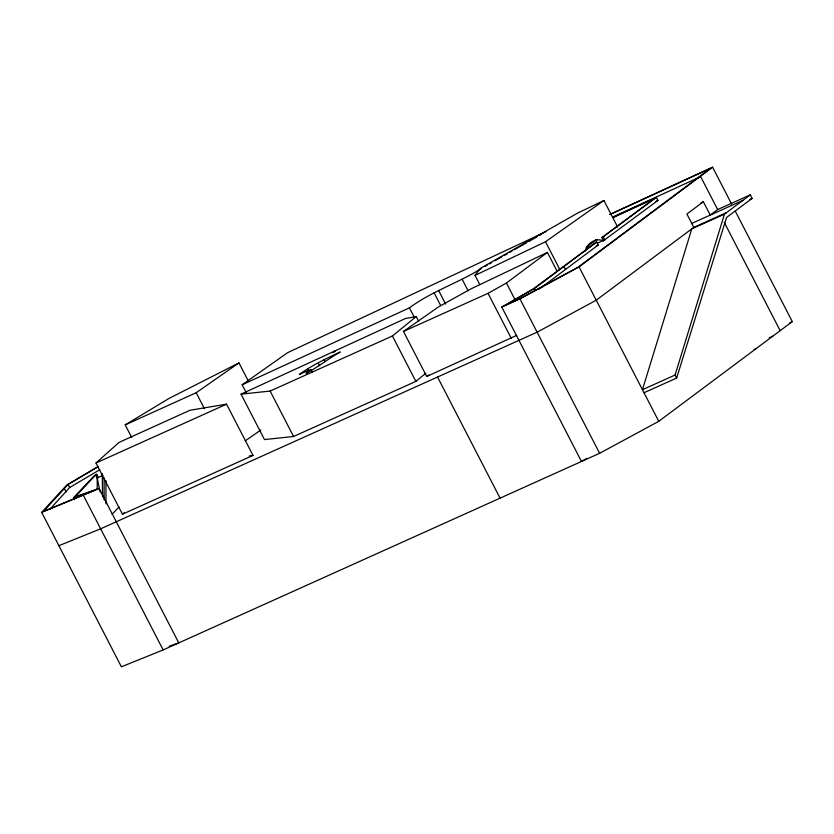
<?xml version="1.0" encoding="UTF-8"?>
<svg xmlns="http://www.w3.org/2000/svg" width="834" height="834" viewBox="0 0 834 834"><rect width="100%" height="100%" fill="white"/><g stroke="black" fill="none" stroke-linecap="round" stroke-linejoin="round"><path stroke-width="1.25" d="M97.203 489.485L97.234 478.049L95.67 475.026L96.734 474.233L98.297 477.257L97.234 478.049L100.09 491.914M585.332 251.065C586.198 243.778 596.206 237.127 603.263 240.911M587.011 249.22L588.095 246.02L596.31 239.879M676.645 378.042L675.081 375.019L724.444 214.15L750.287 194.854L752.112 198.398L726.581 217.455L676.645 378.042L644.004 392.741M479.811 284.655L475.036 275.397L480.207 268.496L577.701 213.056L603.941 200.504L617.671 227.098M74.57 499.712L73.528 497.689L94.096 490.517L43.378 511.471L68.075 484.502L98.193 466.706M50.228 508.876L69.639 487.525L99.757 469.73M735.202 210.981L792.3 321.611L658.756 421.316L599.625 453.3L163.151 649.936L121.399 666.804L41.7 512.389L66.678 485.107L97.859 466.686M73.528 497.689L94.221 475.703L96.734 474.233M95.67 475.026L75.154 496.814L99.09 488.474L178.789 642.889L169.219 646.225M112.069 514.328L118.96 507.009M96.014 462.985L119.053 442.395L190.048 410.234L226.556 404.177L253.004 455.406L122.452 514.213L96.014 462.985L226.556 404.177M122.452 514.213L124.37 512.503M425.778 373.309L415.853 381.388L293.568 436.484L264.482 439.57L241.047 394.159L270.133 391.063L392.407 335.977L416.239 316.566L418.585 321.111M310.957 369.806L306.068 373.465C317.921 367.116 328.544 358.672 340.199 352C326.084 358.672 311.916 365.25 299.312 374.476L309.028 370.098L310.957 369.806L312.135 372.079M516.694 335.362L426.727 376.488L403.479 331.432L488.036 293.339L506.426 283.018L547.417 252.421L556.956 270.904M612.844 217.455L656.4 197.387L657.963 200.421L603.535 240.651L601.971 237.627L654.315 198.555L612.907 217.622M610.04 214.515L710.505 168.343L578.004 267.276L520.103 298.593L505.039 305.38L534.396 288.481L596.602 242.037L598.166 245.06L539.014 289.231M601.971 237.627L656.4 197.387M596.32 246.04L598.166 245.06M603.535 240.651L604.535 239.911L597.874 242.913M587.094 458.241L581.475 461.473L501.776 307.058L519.926 298.874L579.046 266.89L712.601 167.196L731.637 204.069M750.287 194.854L717.657 209.563L710.245 215.089L703.354 201.734L686.903 214.015L693.794 227.369L596.237 300.198L537.117 332.182L100.643 528.819L58.891 545.697M246.291 392.762L242.173 384.776L287.501 352.73L545.978 231.685M475.036 275.397L545.499 241.745L603.941 200.504M403.479 331.432L438.382 306.985L470.637 289.044L547.417 252.421M426.727 376.488L428.843 375.008M131.689 437.464L125.194 424.892L196.188 392.731L238.972 362.894L248.407 381.18M245.186 440.915L260.833 430M242.173 384.776L409.411 307.861C431.637 291.379 458.179 283.028 481.468 268.454M125.194 424.892L169.135 398.371L238.972 362.894M501.776 307.058L533.249 288.939L596.602 242.037M484.867 266.526L487.129 265.233M489.391 263.94L491.653 262.647M495.052 260.719L501.839 256.841M504.101 255.558L507.499 253.619M509.762 252.327L512.024 251.034M514.297 249.752L526.744 242.652M529.006 241.36L536.929 236.846M539.191 235.553L541.454 234.26M97.234 478.049L102.989 475.359M655.618 201.505L657.963 200.421M241.047 394.159L405.418 318.536L416.239 316.566M609.623 214.515L712.601 167.196M612.792 217.007L700.258 176.808M789.954 322.685L792.3 321.611M597.04 239.733L594.944 240.494M586.729 246.624L588.095 246.02M586.302 247.344L587.657 246.739M701.008 202.787L703.354 201.734M41.7 512.389L99.09 488.474M691.48 223.543L742.885 200.379M749.787 199.441L752.112 198.398M693.794 227.369L726.435 212.67M724.444 214.15L691.803 228.85L642.441 389.718L675.081 375.019M769.24 337.78L772.764 336.196M753.957 349.54L756.302 348.487M249.23 456.031L253.004 455.406M700.466 176.255L717.657 209.563M724.235 222.324L780.165 330.671M603.336 237.012L604.89 240.046M579.046 266.89L658.756 421.316M563.93 266.432L565.494 269.455M545.499 241.745L559.822 269.497M534.396 288.481L535.438 290.503M519.926 298.874L599.625 453.3M506.426 283.018L515.37 300.344M488.036 293.339L511.284 338.396M462.234 279.421L468.124 290.837M438.559 290.378L445.627 304.066M434.076 292.724L440.498 305.181M409.411 307.861L414.123 316.983M437.558 377.041L500.066 498.148M392.407 335.977L415.853 381.388M323.905 359.35L325.072 361.622M318.421 363.436L319.599 365.709M307.527 368.347L308.705 370.619M270.133 391.063L293.568 436.484M196.188 392.731L204.445 408.723M83.452 495.521L163.151 649.936M68.075 484.502L69.639 487.525M64.531 488.995L66.094 492.018M102.311 473.639L102.54 496.751M105.939 480.478L106.001 503.851M104.104 478.007L104.156 500.087M335.456 350.718L332.995 352.563L335.456 350.718"/></g></svg>
